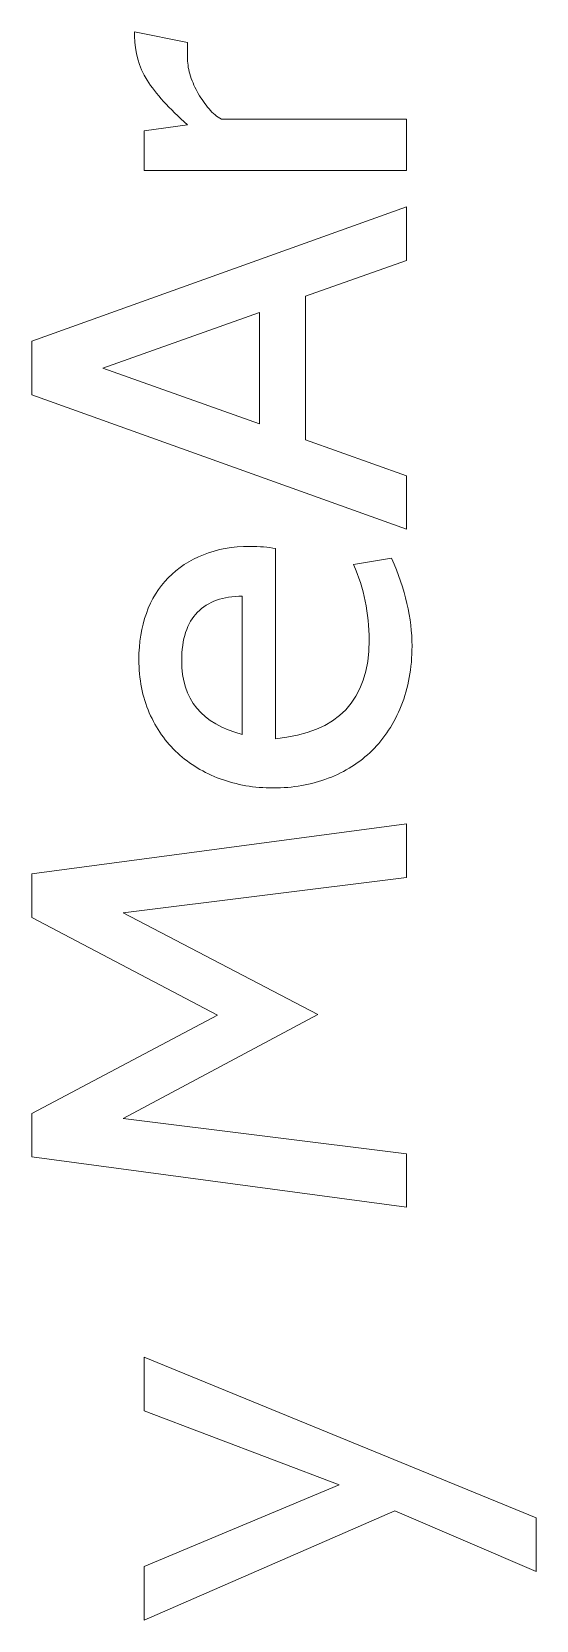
# Model space of a CAD drawing. Header units: centimetres. Extents: x -24 to 24.1, y -20.7 to 0.5.
# Drawn here: x 4.5314 to 4.6313, y -18.7555 to -18.441 of the extents above; entities that cross this region are included whole.
import ezdxf

# ---------------------------------------------------------------- set-up
doc = ezdxf.new("R2010")
doc.units = ezdxf.units.CM
doc.header["$MEASUREMENT"] = 0
doc.layers.add('Layer 1', color=7, linetype='Continuous')

msp = doc.modelspace()

# ---------------------------------------------------------------- linework, layer by layer
at = {"layer": 'Layer 1', "color": 250, "lineweight": 9}
for points, knots in [([(4.55177, -18.440985), (4.55177, -18.440985), (4.56227, -18.443105), (4.56227, -18.443105), (4.56227, -18.443105), (4.56227, -18.443105), (4.56227, -18.446395), (4.56227, -18.446395), (4.56227, -18.446395), (4.56227, -18.447455), (4.56246, -18.448585), (4.56285, -18.449785), (4.56285, -18.449785), (4.56324, -18.450985), (4.56375, -18.452135), (4.56439, -18.453235), (4.56439, -18.453235), (4.56503, -18.454325), (4.56573, -18.455335), (4.56651, -18.456255), (4.56651, -18.456255), (4.56729, -18.457175), (4.5681, -18.457845), (4.56895, -18.458265), (4.56895, -18.458265), (4.56895, -18.458265), (4.60564, -18.458265), (4.60564, -18.458265), (4.60564, -18.458265), (4.60564, -18.458265), (4.60564, -18.468455), (4.60564, -18.468455), (4.60564, -18.468455), (4.60564, -18.468455), (4.55368, -18.468455), (4.55368, -18.468455), (4.55368, -18.468455), (4.55368, -18.468455), (4.55368, -18.460605), (4.55368, -18.460605), (4.55368, -18.460605), (4.55368, -18.460605), (4.56227, -18.459435), (4.56227, -18.459435), (4.56227, -18.459435), (4.55859, -18.456185), (4.55592, -18.453235), (4.55426, -18.450585), (4.55426, -18.450585), (4.5526, -18.447925), (4.55177, -18.445015), (4.55177, -18.441835), (4.55177, -18.441835), (4.55177, -18.441835), (4.55177, -18.440985), (4.55177, -18.440985)], [0, 0, 0, 0, 0.0666667, 0.0666667, 0.0666667, 0.0666667, 0.1333333, 0.1333333, 0.1333333, 0.1333333, 0.2, 0.2, 0.2, 0.2, 0.2666667, 0.2666667, 0.2666667, 0.2666667, 0.3333333, 0.3333333, 0.3333333, 0.3333333, 0.4, 0.4, 0.4, 0.4, 0.4666667, 0.4666667, 0.4666667, 0.4666667, 0.5333333, 0.5333333, 0.5333333, 0.5333333, 0.6, 0.6, 0.6, 0.6, 0.6666667, 0.6666667, 0.6666667, 0.6666667, 0.7333333, 0.7333333, 0.7333333, 0.7333333, 0.8, 0.8, 0.8, 0.8, 0.8666667, 0.8666667, 0.8666667, 0.8666667, 1, 1, 1, 1]), ([(4.60564, -18.475665), (4.60564, -18.475665), (4.60564, -18.486265), (4.60564, -18.486265), (4.60564, -18.486265), (4.60564, -18.486265), (4.5856, -18.493375), (4.5856, -18.493375), (4.5856, -18.493375), (4.5856, -18.493375), (4.5856, -18.521795), (4.5856, -18.521795), (4.5856, -18.521795), (4.5856, -18.521795), (4.60564, -18.528905), (4.60564, -18.528905), (4.60564, -18.528905), (4.60564, -18.528905), (4.60564, -18.539505), (4.60564, -18.539505), (4.60564, -18.539505), (4.60564, -18.539505), (4.53141, -18.512885), (4.53141, -18.512885), (4.53141, -18.512885), (4.53141, -18.512885), (4.53141, -18.502285), (4.53141, -18.502285), (4.53141, -18.502285), (4.53141, -18.502285), (4.60564, -18.475665), (4.60564, -18.475665)], [0, 0, 0, 0, 0.1111111, 0.1111111, 0.1111111, 0.1111111, 0.2222222, 0.2222222, 0.2222222, 0.2222222, 0.3333333, 0.3333333, 0.3333333, 0.3333333, 0.4444444, 0.4444444, 0.4444444, 0.4444444, 0.5555556, 0.5555556, 0.5555556, 0.5555556, 0.6666667, 0.6666667, 0.6666667, 0.6666667, 0.7777778, 0.7777778, 0.7777778, 0.7777778, 1, 1, 1, 1]), ([(4.57648, -18.496555), (4.57648, -18.496555), (4.54551, -18.507585), (4.54551, -18.507585), (4.54551, -18.507585), (4.54551, -18.507585), (4.57648, -18.518615), (4.57648, -18.518615), (4.57648, -18.518615), (4.57648, -18.518615), (4.57648, -18.496555), (4.57648, -18.496555)], [0, 0, 0, 0, 0.25, 0.25, 0.25, 0.25, 0.5, 0.5, 0.5, 0.5, 1, 1, 1, 1]), ([(4.57966, -18.543325), (4.57966, -18.543325), (4.57966, -18.580975), (4.57966, -18.580975), (4.57966, -18.580975), (4.59203, -18.579845), (4.59822, -18.573335), (4.59822, -18.561465), (4.59822, -18.561465), (4.59822, -18.556155), (4.5972, -18.551175), (4.59515, -18.546505), (4.59515, -18.546505), (4.59515, -18.546505), (4.60267, -18.545235), (4.60267, -18.545235), (4.60267, -18.545235), (4.60536, -18.551385), (4.60671, -18.557185), (4.60671, -18.562625), (4.60671, -18.562625), (4.60671, -18.567015), (4.606, -18.570955), (4.60458, -18.574455), (4.60458, -18.574455), (4.60317, -18.577955), (4.60124, -18.580905), (4.5988, -18.583305), (4.5988, -18.583305), (4.59637, -18.585715), (4.59347, -18.587545), (4.59011, -18.588825), (4.59011, -18.588825), (4.58675, -18.590095), (4.58313, -18.590735), (4.57924, -18.590735), (4.57924, -18.590735), (4.57549, -18.590735), (4.57199, -18.590135), (4.56874, -18.588925), (4.56874, -18.588925), (4.56548, -18.587725), (4.56268, -18.586025), (4.56031, -18.583835), (4.56031, -18.583835), (4.55794, -18.581645), (4.55606, -18.578975), (4.55469, -18.575835), (4.55469, -18.575835), (4.55331, -18.572685), (4.55262, -18.569165), (4.55262, -18.565275), (4.55262, -18.565275), (4.55262, -18.561955), (4.55311, -18.558915), (4.5541, -18.556155), (4.5541, -18.556155), (4.55509, -18.553405), (4.55654, -18.551045), (4.55845, -18.549105), (4.55845, -18.549105), (4.56036, -18.547165), (4.56268, -18.545645), (4.5654, -18.544545), (4.5654, -18.544545), (4.56812, -18.543445), (4.57118, -18.542905), (4.57457, -18.542905), (4.57457, -18.542905), (4.57655, -18.542905), (4.57825, -18.543045), (4.57966, -18.543325)], [0, 0, 0, 0, 0.0526316, 0.0526316, 0.0526316, 0.0526316, 0.1052632, 0.1052632, 0.1052632, 0.1052632, 0.1578947, 0.1578947, 0.1578947, 0.1578947, 0.2105263, 0.2105263, 0.2105263, 0.2105263, 0.2631579, 0.2631579, 0.2631579, 0.2631579, 0.3157895, 0.3157895, 0.3157895, 0.3157895, 0.3684211, 0.3684211, 0.3684211, 0.3684211, 0.4210526, 0.4210526, 0.4210526, 0.4210526, 0.4736842, 0.4736842, 0.4736842, 0.4736842, 0.5263158, 0.5263158, 0.5263158, 0.5263158, 0.5789474, 0.5789474, 0.5789474, 0.5789474, 0.6315789, 0.6315789, 0.6315789, 0.6315789, 0.6842105, 0.6842105, 0.6842105, 0.6842105, 0.7368421, 0.7368421, 0.7368421, 0.7368421, 0.7894737, 0.7894737, 0.7894737, 0.7894737, 0.8421053, 0.8421053, 0.8421053, 0.8421053, 0.8947368, 0.8947368, 0.8947368, 0.8947368, 1, 1, 1, 1]), ([(4.5611, -18.565495), (4.5611, -18.573195), (4.5651, -18.578075), (4.57309, -18.580125), (4.57309, -18.580125), (4.57309, -18.580125), (4.57309, -18.552765), (4.57309, -18.552765), (4.57309, -18.552765), (4.56927, -18.552765), (4.56632, -18.553825), (4.56423, -18.555945), (4.56423, -18.555945), (4.56214, -18.558065), (4.5611, -18.561245), (4.5611, -18.565495)], [0, 0, 0, 0, 0.2, 0.2, 0.2, 0.2, 0.4, 0.4, 0.4, 0.4, 0.6, 0.6, 0.6, 0.6, 1, 1, 1, 1]), ([(4.60564, -18.597835), (4.60564, -18.597835), (4.60564, -18.608445), (4.60564, -18.608445), (4.60564, -18.608445), (4.60564, -18.608445), (4.54954, -18.615445), (4.54954, -18.615445), (4.54954, -18.615445), (4.54954, -18.615445), (4.58804, -18.635595), (4.58804, -18.635595), (4.58804, -18.635595), (4.58804, -18.635595), (4.54954, -18.656165), (4.54954, -18.656165), (4.54954, -18.656165), (4.54954, -18.656165), (4.60564, -18.663165), (4.60564, -18.663165), (4.60564, -18.663165), (4.60564, -18.663165), (4.60564, -18.673775), (4.60564, -18.673775), (4.60564, -18.673775), (4.60564, -18.673775), (4.53141, -18.663805), (4.53141, -18.663805), (4.53141, -18.663805), (4.53141, -18.663805), (4.53141, -18.655215), (4.53141, -18.655215), (4.53141, -18.655215), (4.53141, -18.655215), (4.56821, -18.635695), (4.56821, -18.635695), (4.56821, -18.635695), (4.56821, -18.635695), (4.53141, -18.616395), (4.53141, -18.616395), (4.53141, -18.616395), (4.53141, -18.616395), (4.53141, -18.607705), (4.53141, -18.607705), (4.53141, -18.607705), (4.53141, -18.607705), (4.60564, -18.597835), (4.60564, -18.597835)], [0, 0, 0, 0, 0.0769231, 0.0769231, 0.0769231, 0.0769231, 0.1538462, 0.1538462, 0.1538462, 0.1538462, 0.2307692, 0.2307692, 0.2307692, 0.2307692, 0.3076923, 0.3076923, 0.3076923, 0.3076923, 0.3846154, 0.3846154, 0.3846154, 0.3846154, 0.4615385, 0.4615385, 0.4615385, 0.4615385, 0.5384615, 0.5384615, 0.5384615, 0.5384615, 0.6153846, 0.6153846, 0.6153846, 0.6153846, 0.6923077, 0.6923077, 0.6923077, 0.6923077, 0.7692308, 0.7692308, 0.7692308, 0.7692308, 0.8461538, 0.8461538, 0.8461538, 0.8461538, 1, 1, 1, 1]), ([(4.55368, -18.703465), (4.55368, -18.703465), (4.63131, -18.735285), (4.63131, -18.735285), (4.63131, -18.735285), (4.63131, -18.735285), (4.63131, -18.745895), (4.63131, -18.745895), (4.63131, -18.745895), (4.63131, -18.745895), (4.60331, -18.733905), (4.60331, -18.733905), (4.60331, -18.733905), (4.60331, -18.733905), (4.55368, -18.755545), (4.55368, -18.755545), (4.55368, -18.755545), (4.55368, -18.755545), (4.55368, -18.744935), (4.55368, -18.744935), (4.55368, -18.744935), (4.55368, -18.744935), (4.59228, -18.728705), (4.59228, -18.728705), (4.59228, -18.728705), (4.59228, -18.728705), (4.55368, -18.714075), (4.55368, -18.714075), (4.55368, -18.714075), (4.55368, -18.714075), (4.55368, -18.703465), (4.55368, -18.703465)], [0, 0, 0, 0, 0.1111111, 0.1111111, 0.1111111, 0.1111111, 0.2222222, 0.2222222, 0.2222222, 0.2222222, 0.3333333, 0.3333333, 0.3333333, 0.3333333, 0.4444444, 0.4444444, 0.4444444, 0.4444444, 0.5555556, 0.5555556, 0.5555556, 0.5555556, 0.6666667, 0.6666667, 0.6666667, 0.6666667, 0.7777778, 0.7777778, 0.7777778, 0.7777778, 1, 1, 1, 1])]:
    msp.add_open_spline(points, degree=3, knots=knots, dxfattribs=at)

doc.saveas('drawing.dxf')
